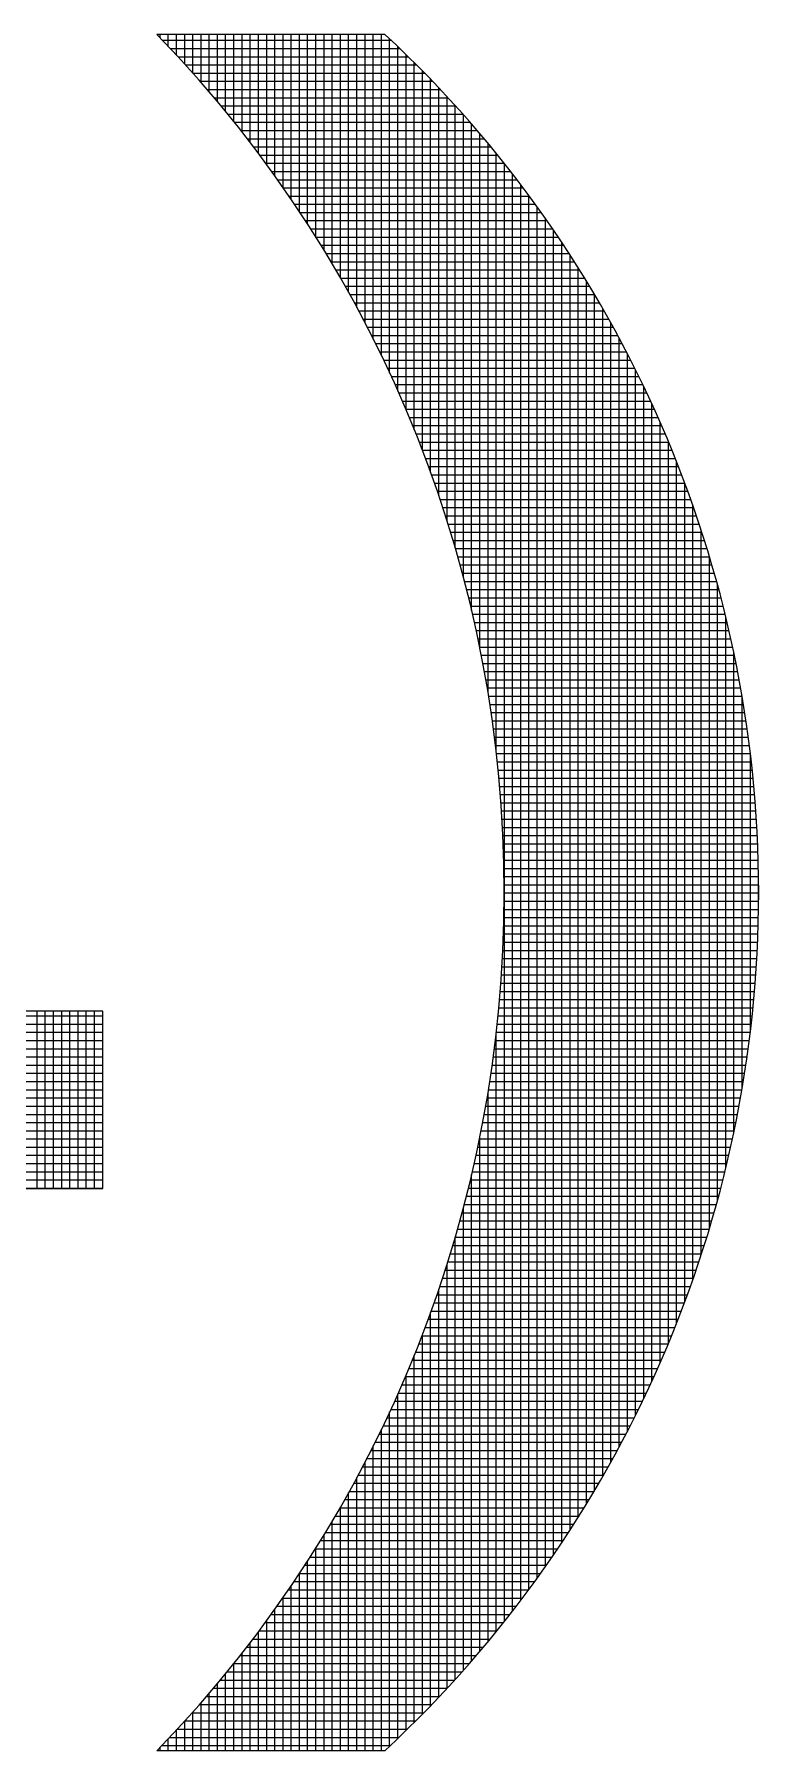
# Model space of a CAD drawing. Header units: inches. Extents: x 985 to 1826, y 0 to 594.
# Drawn here: x 1723.734 to 1725.268, y 102.36 to 105.995 of the extents above; entities that cross this region are included whole.
import ezdxf

# ---------------------------------------------------------------- set-up
doc = ezdxf.new("R2010")
doc.units = ezdxf.units.IN
doc.header["$MEASUREMENT"] = 0
doc.layers.add('BG ÇÑ±¹Áö¿ª³\xad¹æ±â¼úÁÖ½ÄÈ¸»ç CI', color=7, linetype='Continuous')

msp = doc.modelspace()

# ---------------------------------------------------------------- linework, layer by layer
at = {"layer": 'BG ÇÑ±¹Áö¿ª³\xad¹æ±â¼úÁÖ½ÄÈ¸»ç CI', "color": 7, "linetype": 'Continuous', "lineweight": 25}
for p, q in [((1723.9934, 105.995), (1724.4763, 105.995)), ((1724, 105.9881), (1724, 105.995)), ((1724.0056, 105.9823), (1724.4898, 105.9823)), ((1724.0174, 105.9698), (1724.0174, 105.995)), ((1724.0348, 105.9512), (1724.0348, 105.995)), ((1724.0521, 105.9323), (1724.0521, 105.995)), ((1724.0695, 105.9129), (1724.0695, 105.995)), ((1724.0869, 105.8932), (1724.0869, 105.995)), ((1724.1042, 105.873), (1724.1042, 105.995)), ((1724.1216, 105.8524), (1724.1216, 105.995)), ((1724.1389, 105.8314), (1724.1389, 105.995)), ((1724.1563, 105.81), (1724.1563, 105.995)), ((1724.1737, 105.788), (1724.1737, 105.995)), ((1724.191, 105.7656), (1724.191, 105.995)), ((1724.2084, 105.7426), (1724.2084, 105.995)), ((1724.2258, 105.7191), (1724.2258, 105.995)), ((1724.2431, 105.6951), (1724.2431, 105.995)), ((1724.2605, 105.6705), (1724.2605, 105.995)), ((1724.2779, 105.6452), (1724.2779, 105.995)), ((1724.2952, 105.6193), (1724.2952, 105.995)), ((1724.3126, 105.5927), (1724.3126, 105.995)), ((1724.33, 105.5654), (1724.33, 105.995)), ((1724.3473, 105.5373), (1724.3473, 105.995)), ((1724.3647, 105.5084), (1724.3647, 105.995)), ((1724.3821, 105.4786), (1724.3821, 105.995)), ((1724.3994, 105.4479), (1724.3994, 105.995)), ((1724.4168, 105.4162), (1724.4168, 105.995)), ((1724.4341, 105.3834), (1724.4341, 105.995)), ((1724.4515, 105.3494), (1724.4515, 105.995)), ((1724.4689, 105.3141), (1724.4689, 105.995)), ((1724.4862, 105.2775), (1724.4862, 105.9857)), ((1724.5036, 105.2392), (1724.5036, 105.9692)), ((1724.022, 105.9649), (1724.508, 105.9649)), ((1724.0381, 105.9476), (1724.5259, 105.9476)), ((1724.521, 105.1993), (1724.521, 105.9524)), ((1724.5383, 105.1574), (1724.5383, 105.9352)), ((1724.054, 105.9302), (1724.5433, 105.9302)), ((1724.0696, 105.9128), (1724.5605, 105.9128)), ((1724.0849, 105.8955), (1724.5773, 105.8955)), ((1724.5557, 105.1134), (1724.5557, 105.9177)), ((1724.5731, 105.0668), (1724.5731, 105.8999)), ((1724.0999, 105.8781), (1724.5938, 105.8781)), ((1724.1146, 105.8607), (1724.61, 105.8607)), ((1724.5904, 105.0173), (1724.5904, 105.8817)), ((1724.6078, 104.9643), (1724.6078, 105.8631)), ((1724.1291, 105.8434), (1724.6258, 105.8434)), ((1724.1434, 105.826), (1724.6414, 105.826)), ((1724.6252, 104.907), (1724.6252, 105.8441)), ((1724.6425, 104.8444), (1724.6425, 105.8248)), ((1724.1574, 105.8086), (1724.6567, 105.8086)), ((1724.1711, 105.7913), (1724.6717, 105.7913)), ((1724.6599, 104.7748), (1724.6599, 105.805)), ((1724.1846, 105.7739), (1724.6864, 105.7739)), ((1724.1979, 105.7565), (1724.7009, 105.7565)), ((1724.6772, 104.6953), (1724.6772, 105.7848)), ((1724.6946, 104.6005), (1724.6946, 105.7641)), ((1724.211, 105.7392), (1724.715, 105.7392)), ((1724.2238, 105.7218), (1724.729, 105.7218)), ((1724.712, 104.476), (1724.712, 105.743)), ((1724.7293, 102.6333), (1724.7293, 105.7213)), ((1724.2364, 105.7045), (1724.7426, 105.7045)), ((1724.2488, 105.6871), (1724.7561, 105.6871)), ((1724.7467, 102.6555), (1724.7467, 105.6992)), ((1724.7641, 102.6781), (1724.7641, 105.6766)), ((1724.261, 105.6697), (1724.7692, 105.6697)), ((1724.273, 105.6524), (1724.7822, 105.6524)), ((1724.7814, 102.7013), (1724.7814, 105.6534)), ((1724.2848, 105.635), (1724.7949, 105.635)), ((1724.2963, 105.6176), (1724.8074, 105.6176)), ((1724.7988, 102.7251), (1724.7988, 105.6296)), ((1724.8162, 102.7495), (1724.8162, 105.6052)), ((1724.3077, 105.6003), (1724.8196, 105.6003)), ((1724.3189, 105.5829), (1724.8317, 105.5829)), ((1724.8335, 102.7745), (1724.8335, 105.5802)), ((1724.3299, 105.5655), (1724.8435, 105.5655)), ((1724.3407, 105.5482), (1724.8551, 105.5482)), ((1724.8509, 102.8002), (1724.8509, 105.5545)), ((1724.3513, 105.5308), (1724.8665, 105.5308)), ((1724.3617, 105.5134), (1724.8777, 105.5134)), ((1724.3719, 105.4961), (1724.8887, 105.4961)), ((1724.8683, 102.8266), (1724.8683, 105.5281)), ((1724.8856, 102.8538), (1724.8856, 105.5009)), ((1724.382, 105.4787), (1724.8995, 105.4787)), ((1724.3919, 105.4613), (1724.9101, 105.4613)), ((1724.903, 102.8817), (1724.903, 105.473)), ((1724.4016, 105.444), (1724.9205, 105.444)), ((1724.4111, 105.4266), (1724.9307, 105.4266)), ((1724.9203, 102.9105), (1724.9203, 105.4442)), ((1724.4205, 105.4093), (1724.9407, 105.4093)), ((1724.4297, 105.3919), (1724.9505, 105.3919)), ((1724.9377, 102.9403), (1724.9377, 105.4144)), ((1724.4387, 105.3745), (1724.9602, 105.3745)), ((1724.4476, 105.3572), (1724.9696, 105.3572)), ((1724.9551, 102.971), (1724.9551, 105.3837)), ((1724.9724, 103.0028), (1724.9724, 105.3519)), ((1724.4563, 105.3398), (1724.9789, 105.3398)), ((1724.4648, 105.3224), (1724.988, 105.3224)), ((1724.9898, 103.0357), (1724.9898, 105.319)), ((1724.4732, 105.3051), (1724.997, 105.3051)), ((1724.4815, 105.2877), (1725.0057, 105.2877)), ((1725.0072, 103.0699), (1725.0072, 105.2848)), ((1724.4895, 105.2703), (1725.0143, 105.2703)), ((1724.4975, 105.253), (1725.0228, 105.253)), ((1725.0245, 103.1054), (1725.0245, 105.2493)), ((1724.5052, 105.2356), (1725.031, 105.2356)), ((1724.5128, 105.2182), (1725.0391, 105.2182)), ((1725.0419, 103.1425), (1725.0419, 105.2122)), ((1724.5203, 105.2009), (1725.0471, 105.2009)), ((1724.5276, 105.1835), (1725.0549, 105.1835)), ((1725.0593, 103.1812), (1725.0593, 105.1735)), ((1724.5348, 105.1662), (1725.0625, 105.1662)), ((1724.5418, 105.1488), (1725.0699, 105.1488)), ((1724.5487, 105.1314), (1725.0772, 105.1314)), ((1725.0766, 103.2218), (1725.0766, 105.1329)), ((1724.5554, 105.1141), (1725.0844, 105.1141)), ((1724.562, 105.0967), (1725.0914, 105.0967)), ((1724.5685, 105.0793), (1725.0982, 105.0793)), ((1724.5748, 105.062), (1725.1049, 105.062)), ((1725.094, 103.2646), (1725.094, 105.0901)), ((1724.581, 105.0446), (1725.1115, 105.0446)), ((1724.587, 105.0272), (1725.1179, 105.0272)), ((1725.1114, 103.3098), (1725.1114, 105.0449)), ((1724.5929, 105.0099), (1725.1241, 105.0099)), ((1724.5987, 104.9925), (1725.1302, 104.9925)), ((1725.1287, 103.3578), (1725.1287, 104.9969)), ((1724.6043, 104.9751), (1725.1362, 104.9751)), ((1724.6098, 104.9578), (1725.142, 104.9578)), ((1724.6152, 104.9404), (1725.1477, 104.9404)), ((1724.6204, 104.923), (1725.1533, 104.923)), ((1725.1461, 103.4093), (1725.1461, 104.9454)), ((1724.6255, 104.9057), (1725.1587, 104.9057)), ((1724.6305, 104.8883), (1725.1639, 104.8883)), ((1725.1635, 103.4648), (1725.1635, 104.8898)), ((1724.6354, 104.871), (1725.169, 104.871)), ((1724.6401, 104.8536), (1725.174, 104.8536)), ((1724.6447, 104.8362), (1725.1789, 104.8362)), ((1724.6491, 104.8189), (1725.1836, 104.8189)), ((1725.1808, 103.5256), (1725.1808, 104.8291)), ((1724.6535, 104.8015), (1725.1882, 104.8015)), ((1724.6577, 104.7841), (1725.1926, 104.7841)), ((1724.6618, 104.7668), (1725.1969, 104.7668)), ((1724.6657, 104.7494), (1725.2011, 104.7494)), ((1724.6695, 104.732), (1725.2051, 104.732)), ((1725.1982, 103.5932), (1725.1982, 104.7615)), ((1724.6733, 104.7147), (1725.209, 104.7147)), ((1724.6768, 104.6973), (1725.2128, 104.6973)), ((1724.6803, 104.6799), (1725.2165, 104.6799)), ((1724.6836, 104.6626), (1725.22, 104.6626)), ((1725.2155, 103.6702), (1725.2155, 104.6845)), ((1724.6869, 104.6452), (1725.2234, 104.6452)), ((1724.69, 104.6279), (1725.2267, 104.6279)), ((1724.6929, 104.6105), (1725.2298, 104.6105)), ((1724.6958, 104.5931), (1725.2328, 104.5931)), ((1725.2329, 103.762), (1725.2329, 104.5927)), ((1724.6985, 104.5758), (1725.2357, 104.5758)), ((1724.7012, 104.5584), (1725.2385, 104.5584)), ((1724.7037, 104.541), (1725.2411, 104.541)), ((1724.706, 104.5237), (1725.2436, 104.5237)), ((1724.7083, 104.5063), (1725.246, 104.5063)), ((1724.7105, 104.4889), (1725.2483, 104.4889)), ((1724.7125, 104.4716), (1725.2504, 104.4716)), ((1724.7144, 104.4542), (1725.2524, 104.4542)), ((1725.2503, 103.8821), (1725.2503, 104.4726)), ((1724.7162, 104.4368), (1725.2543, 104.4368)), ((1724.7179, 104.4195), (1725.2561, 104.4195)), ((1724.7194, 104.4021), (1725.2577, 104.4021)), ((1724.7209, 104.3847), (1725.2592, 104.3847)), ((1724.7222, 104.3674), (1725.2606, 104.3674)), ((1724.7234, 104.35), (1725.2619, 104.35)), ((1724.7245, 104.3327), (1725.263, 104.3327)), ((1724.7255, 104.3153), (1725.2641, 104.3153)), ((1724.7263, 104.2979), (1725.265, 104.2979)), ((1724.7271, 104.2806), (1725.2657, 104.2806)), ((1724.7277, 104.2632), (1725.2664, 104.2632)), ((1724.7282, 104.2458), (1725.267, 104.2458)), ((1724.7286, 104.2285), (1725.2674, 104.2285)), ((1724.7289, 104.2111), (1725.2677, 104.2111)), ((1724.729, 104.1937), (1725.2678, 104.1937)), ((1725.2676, 104.1417), (1725.2676, 104.213)), ((1724.729, 104.159), (1725.2678, 104.159)), ((1724.7291, 104.1764), (1725.2679, 104.1764)), ((1724.7286, 104.1243), (1725.2673, 104.1243)), ((1724.7289, 104.1416), (1725.2676, 104.1416)), ((1724.7276, 104.0896), (1725.2663, 104.0896)), ((1724.7281, 104.1069), (1725.2669, 104.1069)), ((1724.7262, 104.0548), (1725.2649, 104.0548)), ((1724.727, 104.0722), (1725.2657, 104.0722)), ((1724.7244, 104.0201), (1725.2629, 104.0201)), ((1724.7254, 104.0375), (1725.264, 104.0375)), ((1724.7207, 103.968), (1725.2591, 103.968)), ((1724.722, 103.9854), (1725.2605, 103.9854)), ((1724.7233, 104.0027), (1725.2617, 104.0027)), ((1724.7177, 103.9333), (1725.2559, 103.9333)), ((1724.7192, 103.9506), (1725.2575, 103.9506)), ((1723.8787, 103.9259), (1720.5798, 103.9259)), ((1720.5798, 103.9159), (1723.8787, 103.9159)), ((1720.5798, 103.8985), (1723.8787, 103.8985)), ((1723.7396, 103.5503), (1723.7396, 103.9259)), ((1723.7569, 103.5503), (1723.7569, 103.9259)), ((1723.7743, 103.5503), (1723.7743, 103.9259)), ((1723.7917, 103.5503), (1723.7917, 103.9259)), ((1723.809, 103.5503), (1723.809, 103.9259)), ((1723.8264, 103.5503), (1723.8264, 103.9259)), ((1723.8438, 103.5503), (1723.8438, 103.9259)), ((1723.8611, 103.5503), (1723.8611, 103.9259)), ((1723.8785, 103.5503), (1723.8785, 103.9259)), ((1723.8787, 103.5503), (1723.8787, 103.9259)), ((1724.7142, 103.8985), (1725.2522, 103.8985)), ((1724.716, 103.9159), (1725.2541, 103.9159)), ((1720.5798, 103.8812), (1723.8787, 103.8812)), ((1720.5798, 103.8638), (1723.8787, 103.8638)), ((1724.7102, 103.8638), (1725.248, 103.8638)), ((1724.712, 102.6117), (1724.712, 103.8787)), ((1724.7123, 103.8812), (1725.2502, 103.8812)), ((1720.5798, 103.8465), (1723.8787, 103.8465)), ((1720.5798, 103.8291), (1723.8787, 103.8291)), ((1724.7058, 103.8291), (1725.2433, 103.8291)), ((1724.7081, 103.8465), (1725.2457, 103.8465)), ((1720.5798, 103.8117), (1723.8787, 103.8117)), ((1720.5798, 103.7944), (1723.8787, 103.7944)), ((1724.7009, 103.7944), (1725.2382, 103.7944)), ((1724.7034, 103.8117), (1725.2408, 103.8117)), ((1720.5798, 103.777), (1723.8787, 103.777)), ((1720.5798, 103.7596), (1723.8787, 103.7596)), ((1724.6946, 102.5906), (1724.6946, 103.7542)), ((1724.6955, 103.7596), (1725.2325, 103.7596)), ((1724.6982, 103.777), (1725.2354, 103.777)), ((1720.5798, 103.7423), (1723.8787, 103.7423)), ((1720.5798, 103.7249), (1723.8787, 103.7249)), ((1724.6896, 103.7249), (1725.2263, 103.7249)), ((1724.6926, 103.7423), (1725.2295, 103.7423)), ((1720.5798, 103.7075), (1723.8787, 103.7075)), ((1720.5798, 103.6902), (1723.8787, 103.6902)), ((1724.6833, 103.6902), (1725.2196, 103.6902)), ((1724.6865, 103.7075), (1725.223, 103.7075)), ((1720.5798, 103.6728), (1723.8787, 103.6728)), ((1720.5798, 103.6554), (1723.8787, 103.6554)), ((1724.6764, 103.6554), (1725.2124, 103.6554)), ((1724.6772, 102.5699), (1724.6772, 103.6594)), ((1724.6799, 103.6728), (1725.2161, 103.6728)), ((1720.5798, 103.6381), (1723.8787, 103.6381)), ((1720.5798, 103.6207), (1723.8787, 103.6207)), ((1724.6691, 103.6207), (1725.2047, 103.6207)), ((1724.6728, 103.6381), (1725.2086, 103.6381)), ((1720.5798, 103.6033), (1723.8787, 103.6033)), ((1720.5798, 103.586), (1723.8787, 103.586)), ((1720.5798, 103.5686), (1723.8787, 103.5686)), ((1724.6572, 103.5686), (1725.1921, 103.5686)), ((1724.6599, 102.5497), (1724.6599, 103.5799)), ((1724.6613, 103.586), (1725.1964, 103.586)), ((1724.6653, 103.6033), (1725.2006, 103.6033)), ((1720.5798, 103.5513), (1723.8787, 103.5513)), ((1722.5173, 103.5503), (1723.8787, 103.5503)), ((1724.6486, 103.5339), (1725.1831, 103.5339)), ((1724.653, 103.5513), (1725.1876, 103.5513)), ((1724.6396, 103.4992), (1725.1735, 103.4992)), ((1724.6425, 102.5299), (1724.6425, 103.5103)), ((1724.6442, 103.5165), (1725.1783, 103.5165)), ((1724.63, 103.4644), (1725.1633, 103.4644)), ((1724.6348, 103.4818), (1725.1685, 103.4818)), ((1724.6199, 103.4297), (1725.1526, 103.4297)), ((1724.625, 103.4471), (1725.1581, 103.4471)), ((1724.6252, 102.5106), (1724.6252, 103.4477)), ((1724.6078, 102.4916), (1724.6078, 103.3904)), ((1724.6092, 103.395), (1725.1414, 103.395)), ((1724.6146, 103.4123), (1725.1471, 103.4123)), ((1724.5981, 103.3602), (1725.1296, 103.3602)), ((1724.6037, 103.3776), (1725.1356, 103.3776)), ((1724.5864, 103.3255), (1725.1172, 103.3255)), ((1724.5904, 102.473), (1724.5904, 103.3374)), ((1724.5923, 103.3429), (1725.1234, 103.3429)), ((1724.5731, 102.4548), (1724.5731, 103.2879)), ((1724.5741, 103.2908), (1725.1042, 103.2908)), ((1724.5803, 103.3082), (1725.1108, 103.3082)), ((1724.5557, 102.437), (1724.5557, 103.2413)), ((1724.5613, 103.2561), (1725.0906, 103.2561)), ((1724.5678, 103.2734), (1725.0975, 103.2734)), ((1724.5479, 103.2213), (1725.0764, 103.2213)), ((1724.5547, 103.2387), (1725.0836, 103.2387)), ((1724.5268, 103.1692), (1725.054, 103.1692)), ((1724.534, 103.1866), (1725.0616, 103.1866)), ((1724.5383, 102.4195), (1724.5383, 103.1972)), ((1724.541, 103.204), (1725.0691, 103.204)), ((1724.512, 103.1345), (1725.0382, 103.1345)), ((1724.5195, 103.1519), (1725.0462, 103.1519)), ((1724.521, 102.4023), (1724.521, 103.1554)), ((1724.4966, 103.0998), (1725.0218, 103.0998)), ((1724.5036, 102.3855), (1724.5036, 103.1154)), ((1724.5044, 103.1171), (1725.0301, 103.1171)), ((1724.4805, 103.065), (1725.0048, 103.065)), ((1724.4862, 102.369), (1724.4862, 103.0772)), ((1724.4886, 103.0824), (1725.0134, 103.0824)), ((1724.4639, 103.0303), (1724.987, 103.0303)), ((1724.4689, 102.3597), (1724.4689, 103.0406)), ((1724.4723, 103.0477), (1724.996, 103.0477)), ((1724.4466, 102.9956), (1724.9686, 102.9956)), ((1724.4515, 102.3597), (1724.4515, 103.0053)), ((1724.4553, 103.013), (1724.9779, 103.013)), ((1724.4287, 102.9609), (1724.9494, 102.9609)), ((1724.4341, 102.3597), (1724.4341, 102.9713)), ((1724.4377, 102.9782), (1724.9591, 102.9782)), ((1724.4101, 102.9261), (1724.9295, 102.9261)), ((1724.4168, 102.3597), (1724.4168, 102.9385)), ((1724.4195, 102.9435), (1724.9396, 102.9435)), ((1724.3908, 102.8914), (1724.9089, 102.8914)), ((1724.3994, 102.3597), (1724.3994, 102.9068)), ((1724.4005, 102.9088), (1724.9193, 102.9088)), ((1724.3647, 102.3597), (1724.3647, 102.8463)), ((1724.3708, 102.8567), (1724.8875, 102.8567)), ((1724.3809, 102.874), (1724.8983, 102.874)), ((1724.3821, 102.3597), (1724.3821, 102.8761)), ((1724.3395, 102.8046), (1724.8538, 102.8046)), ((1724.3473, 102.3597), (1724.3473, 102.8174)), ((1724.3501, 102.8219), (1724.8652, 102.8219)), ((1724.3605, 102.8393), (1724.8764, 102.8393)), ((1724.3176, 102.7699), (1724.8303, 102.7699)), ((1724.3287, 102.7872), (1724.8422, 102.7872)), ((1724.33, 102.3597), (1724.33, 102.7893)), ((1724.2951, 102.7351), (1724.806, 102.7351)), ((1724.2952, 102.3597), (1724.2952, 102.7354)), ((1724.3064, 102.7525), (1724.8183, 102.7525)), ((1724.3126, 102.3597), (1724.3126, 102.762)), ((1724.2717, 102.7004), (1724.7808, 102.7004)), ((1724.2779, 102.3597), (1724.2779, 102.7095)), ((1724.2835, 102.7178), (1724.7935, 102.7178)), ((1724.2431, 102.3597), (1724.2431, 102.6596)), ((1724.2475, 102.6657), (1724.7546, 102.6657)), ((1724.2597, 102.683), (1724.7678, 102.683)), ((1724.2605, 102.3597), (1724.2605, 102.6842)), ((1724.2224, 102.6309), (1724.7274, 102.6309)), ((1724.2258, 102.3597), (1724.2258, 102.6355)), ((1724.235, 102.6483), (1724.7411, 102.6483)), ((1724.191, 102.3597), (1724.191, 102.5891)), ((1724.1965, 102.5962), (1724.6993, 102.5962)), ((1724.2084, 102.3597), (1724.2084, 102.6121)), ((1724.2095, 102.6136), (1724.7135, 102.6136)), ((1724.1696, 102.5615), (1724.67, 102.5615)), ((1724.1737, 102.3597), (1724.1737, 102.5667)), ((1724.1831, 102.5788), (1724.6848, 102.5788)), ((1724.1389, 102.3597), (1724.1389, 102.5233)), ((1724.1418, 102.5267), (1724.6397, 102.5267)), ((1724.1558, 102.5441), (1724.655, 102.5441)), ((1724.1563, 102.3597), (1724.1563, 102.5447)), ((1724.1042, 102.3597), (1724.1042, 102.4817)), ((1724.113, 102.492), (1724.6082, 102.492)), ((1724.1216, 102.3597), (1724.1216, 102.5023)), ((1724.1275, 102.5094), (1724.6241, 102.5094)), ((1724.0695, 102.3597), (1724.0695, 102.4418)), ((1724.0832, 102.4573), (1724.5754, 102.4573)), ((1724.0869, 102.3597), (1724.0869, 102.4615)), ((1724.0982, 102.4747), (1724.592, 102.4747)), ((1724.0364, 102.4052), (1724.5239, 102.4052)), ((1724.0521, 102.3597), (1724.0521, 102.4224)), ((1724.0522, 102.4226), (1724.5414, 102.4226)), ((1724.0678, 102.4399), (1724.5586, 102.4399)), ((1724.0037, 102.3705), (1724.4878, 102.3705)), ((1724.0174, 102.3597), (1724.0174, 102.3849)), ((1724.0202, 102.3878), (1724.506, 102.3878)), ((1724.0348, 102.3597), (1724.0348, 102.4035)), ((1724.4763, 102.3597), (1723.9934, 102.3597)), ((1724, 102.3597), (1724, 102.3666))]:
    msp.add_line(p, q, dxfattribs=at)
for centre, radius, start, end in [((1722.116, 104.1773), 2.6131, 315.9267, 44.0733), ((1722.7854, 104.1773), 2.4825, 312.932, 47.068)]:
    msp.add_arc(centre, radius, start, end, dxfattribs=at)

doc.saveas('drawing.dxf')
